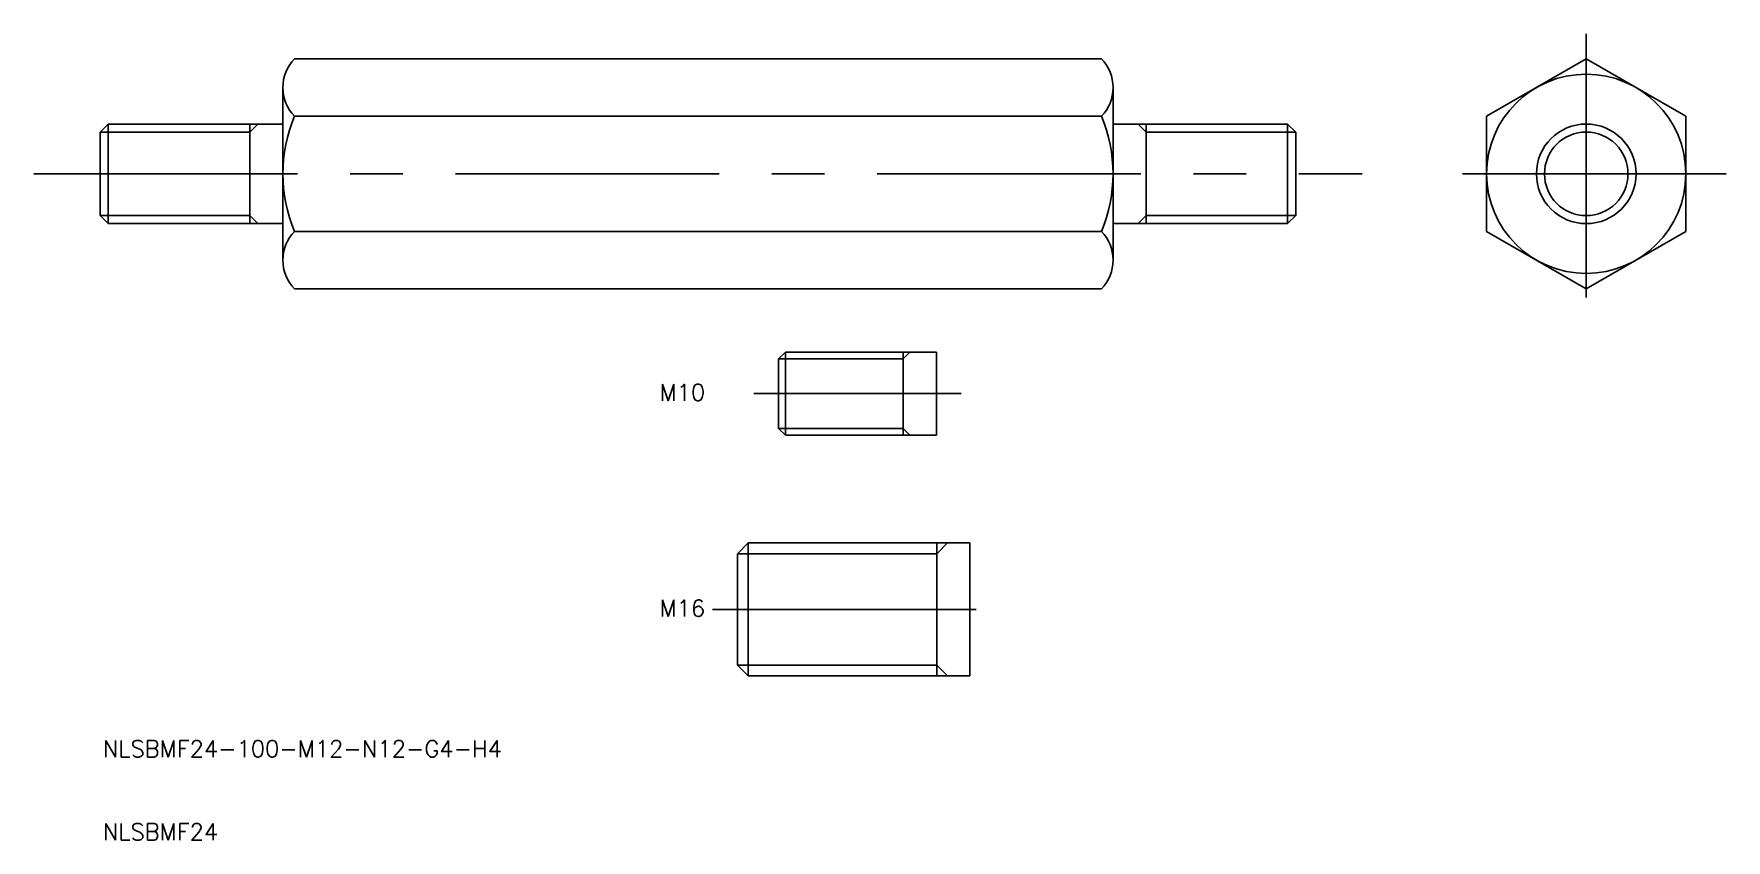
# Model space of a CAD drawing. Extents: x -15 to 189, y -30 to 67.
import ezdxf

# ---------------------------------------------------------------- set-up
doc = ezdxf.new("R2010")
doc.units = 0
doc.linetypes.add('CENTER', pattern=[50.8, 31.75, -6.35, 6.35, -6.35])
doc.layers.get('0').update_dxf_attribs({"linetype": 'CONTINUOUS'})
doc.layers.add('CENTER', color=1, linetype='CENTER')
doc.styles.get("Standard").update_dxf_attribs({"font": 'txt.shx', "bigfont": 'extfont.shx'})

msp = doc.modelspace()

# ---------------------------------------------------------------- linework, layer by layer
at = {"color": 7, "linetype": 'CONTINUOUS'}
for p, q in [((16.39, 63.85), (113.61, 63.85)), ((160, 56.93), (172, 63.86)), ((172, 63.86), (184, 56.93)), ((15, 60.39), (15, 55)), ((115, 60.39), (115, 55)), ((-7, 55.03), (-6.03, 56)), ((-6.03, 56), (15, 56)), ((-6.03, 56), (-6.03, 44)), ((11, 44), (11, 56)), ((16.39, 56.93), (113.61, 56.93)), ((136.03, 56), (115, 56)), ((119, 44), (119, 56)), ((137, 55.03), (136.03, 56)), ((136.03, 56), (136.03, 44)), ((160, 56.93), (160, 43.07)), ((184, 56.93), (184, 43.07)), ((-7, 55.03), (-7, 44.97)), ((15, 55), (15, 45)), ((115, 55), (115, 45)), ((137, 55.03), (137, 44.97)), ((-7, 44.97), (-6.03, 44)), ((15, 45), (15, 39.61)), ((115, 45), (115, 39.61)), ((137, 44.97), (136.03, 44)), ((-6.03, 44), (15, 44)), ((113.61, 43.07), (16.39, 43.07)), ((136.03, 44), (115, 44)), ((172, 36.14), (160, 43.07)), ((184, 43.07), (172, 36.14)), ((16.39, 36.15), (113.61, 36.15)), ((74.72, 27.72), (75.53, 28.54)), ((74.72, 27.72), (74.72, 19.35)), ((75.53, 28.54), (75.53, 18.54)), ((75.53, 28.54), (93.72, 28.54)), ((89.72, 18.54), (89.72, 28.54)), ((93.72, 18.54), (93.72, 28.54)), ((74.72, 19.35), (75.53, 18.54)), ((75.53, 18.54), (93.72, 18.54)), ((69.76, 4.25), (71.06, 5.55)), ((69.76, 4.25), (69.76, -9.15)), ((71.06, 5.55), (97.76, 5.55)), ((71.06, 5.55), (71.06, -10.45)), ((93.76, -10.45), (93.76, 5.55)), ((97.76, -10.45), (97.76, 5.55)), ((69.76, -9.15), (71.06, -10.45)), ((71.06, -10.45), (97.76, -10.45))]:
    msp.add_line(p, q, dxfattribs=at)
at = {"color": 3, "linetype": 'CONTINUOUS'}
for p, q in [((11, 55.03), (11.97, 56)), ((119, 55.03), (118.03, 56)), ((11, 55.03), (-7, 55.03)), ((119, 55.03), (137, 55.03)), ((-7, 44.97), (11, 44.97)), ((11, 44.97), (11.97, 44)), ((119, 44.97), (118.03, 44)), ((137, 44.97), (119, 44.97)), ((89.72, 27.72), (74.72, 27.72)), ((89.72, 27.72), (90.53, 28.54)), ((74.72, 19.35), (89.72, 19.35)), ((89.72, 19.35), (90.53, 18.54)), ((93.76, 4.25), (69.76, 4.25)), ((93.76, 4.25), (95.06, 5.55)), ((69.76, -9.15), (93.76, -9.15)), ((93.76, -9.15), (95.06, -10.45))]:
    msp.add_line(p, q, dxfattribs=at)
at = {"color": 7, "linetype": 'CONTINUOUS'}
for radius in [12, 6]:
    msp.add_circle((172, 50), radius, dxfattribs=at)
at = {"color": 3, "linetype": 'CONTINUOUS'}
msp.add_circle((172, 50), 5.03, dxfattribs=at)
at = {"color": 7, "linetype": 'CONTINUOUS'}
for centre, radius, start, end in [((20.02, 60.39), 5.02, 136.3789, 180), ((109.98, 60.39), 5.02, 0, 43.6211), ((20.02, 60.39), 5.02, 180, 223.6211), ((109.98, 60.39), 5.02, 316.3789, 0), ((33.02, 50), 18.02, 157.3903, 202.6097), ((96.98, 50), 18.02, 337.3903, 22.6097), ((20.02, 39.61), 5.02, 136.3789, 180), ((109.98, 39.61), 5.02, 0, 43.6211), ((20.02, 39.61), 5.02, 180, 223.6211), ((109.98, 39.61), 5.02, 316.3789, 0)]:
    msp.add_arc(centre, radius, start, end, dxfattribs=at)
at = {"layer": 'CENTER', "color": 1, "linetype": 'CENTER'}
for p, q in [((172, 66.86), (172, 33.14)), ((-15, 50), (145, 50)), ((188.86, 50), (155.14, 50))]:
    msp.add_line(p, q, dxfattribs=at)
at = {"layer": 'CENTER'}
for p, q in [((71.72, 23.54), (96.72, 23.54)), ((66.76, -2.45), (100.76, -2.45))]:
    msp.add_line(p, q, dxfattribs=at)

# ---------------------------------------------------------------- texts
at = {"color": 7, "linetype": 'CONTINUOUS'}
for s, p in [('M10', (60.38, 22.67)), ('M16', (60.38, -3.31)), ('NLSBMF24-100-M12-N12-G4-H4', (-6.69, -20.24)), ('NLSBMF24', (-6.69, -30.24))]:
    msp.add_text(s, height=2, dxfattribs=at).set_placement(p)

doc.saveas('drawing.dxf')
